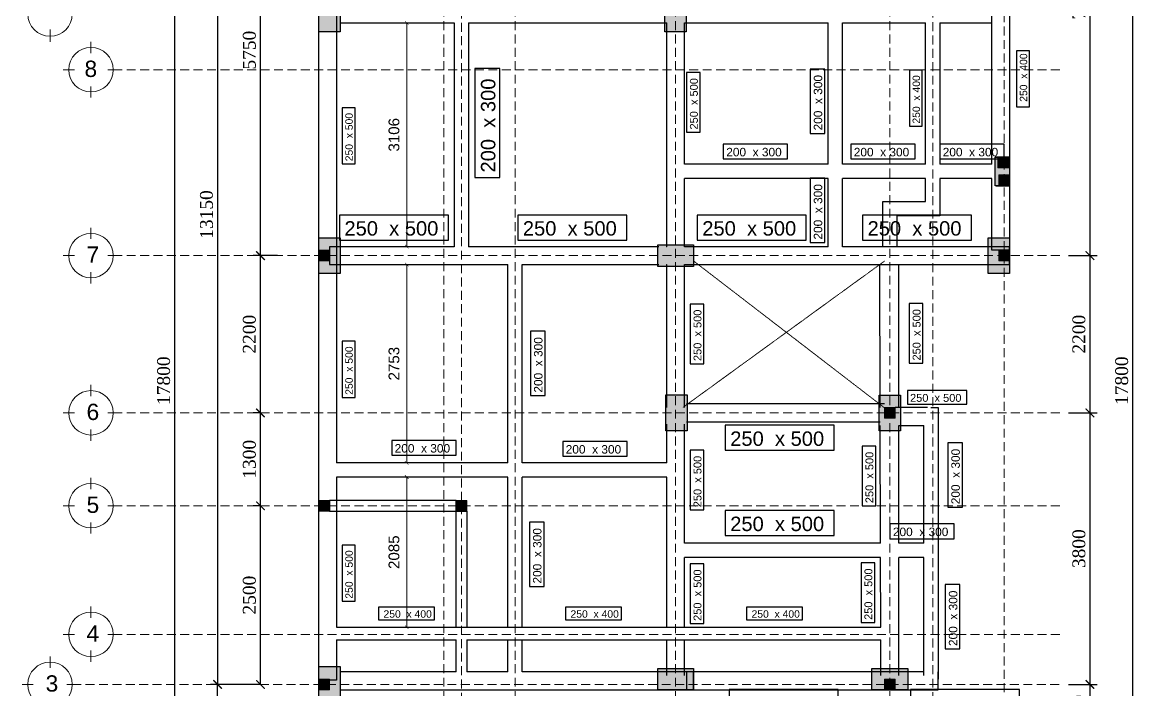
# Model space of a CAD drawing. Header units: millimetres. Extents: x 22 to 15548, y 16 to 26931.
# Drawn here: x 22 to 15449, y 11312 to 20582 of the extents above; entities that cross this region are included whole.
import ezdxf

# ---------------------------------------------------------------- set-up
doc = ezdxf.new("R2010")
doc.units = ezdxf.units.MM
doc.header["$MEASUREMENT"] = 0
for name, pattern in [('HIDDEN', [0.375, 0.25, -0.125]), ('HIDDEN2', [0.1875, 0.125, -0.0625]), ('SLD-Solid', [0])]:
    doc.linetypes.add(name, pattern=pattern)
for name, color, linetype, lineweight in [('09-Arsiran', 8, 'Continuous', 5), ('AS', 8, 'HIDDEN2', 5), ('DIM', 1, 'Continuous', 5), ('DINDING', 1, 'Continuous', 20), ('DOOR OPENING', 4, 'SLD-Solid', 5), ('HATCH', 8, 'Continuous', 5), ('KOL', 5, 'Continuous', 18)]:
    doc.layers.add(name, color=color, linetype=linetype, lineweight=lineweight)
doc.layers.add('Balok', color=6, linetype='Continuous')
doc.layers.add('WALL', color=255, linetype='Continuous')
doc.styles.get("Standard").update_dxf_attribs({"font": 'arial.ttf'})
doc.styles.add('style2', font='times.ttf', dxfattribs={"height": 0.18})
doc.dimstyles.new('DIM100', dxfattribs={"dimscale": 0, "dimtxt": 150, "dimasz": 50, "dimexe": 50, "dimexo": 0, "dimgap": 100, "dimtad": 1, "dimtoh": 1, "dimdec": 0, "dimdsep": 46, "dimtxsty": 'Standard', "dimblk": 'ARCHTICK', "dimcen": 1, "dimclrd": 1, "dimclre": 1, "dimadec": 0, "dimazin": 0, "dimtfac": 250, "dimtdec": 0, "dimtix": 1, "dimtmove": 0, "dimatfit": 3, "dimldrblk": 'DOT', "dimfxl": 150, "dimtolj": 1, "dimtzin": 0, "dimlwd": 5, "dimlwe": 5, "dimarcsym": 0})
doc.dimstyles.new('ISO-25', dxfattribs={"dimtxt": 0.18, "dimasz": 0.12, "dimexe": 0.1, "dimexo": 0.1, "dimgap": 0.0625, "dimtad": 1, "dimtoh": 1, "dimdec": 0, "dimlfac": 1000, "dimtxsty": 'style2', "dimblk": 'ARCHTICK', "dimcen": 0.15, "dimclrd": 1, "dimclre": 1, "dimclrt": 4, "dimadec": 0, "dimazin": 0, "dimtfac": 1, "dimtdec": 0, "dimtmove": 0, "dimatfit": 3, "dimldrblk": 'OBLIQUE', "dimfxl": 1, "dimarcsym": 0})
pattern_1 = [(0, (0, 0), (0, 6.985), [5.08, -1.905]), (90, (0, 0), (-6.985, 4e-16), [5.08, -1.905])]

# ---------------------------------------------------------------- blocks, each defined once
blk = doc.blocks.new('KOLOM PRAKTIS')
at = {"layer": 'HATCH'}
h = blk.add_hatch(color=256, dxfattribs=at)
h.dxf.hatch_style = 1
h.paths.add_polyline_path([(-75, 75), (-75, -75), (75, -75), (75, 75)])
at = {"layer": 'KOL'}
blk.add_lwpolyline([(-75, -75), (75, -75), (75, 75), (-75, 75)], close=True, dxfattribs=at)
blk = doc.blocks.new('_ArchTick')
at = {"color": 0, "linetype": 'ByBlock', "const_width": 0.15}
blk.add_lwpolyline([(-0.5, -0.5), (0.5, 0.5)], dxfattribs=at)
blk = doc.blocks.new('*D14')
at = {"layer": 'Defpoints', "color": 0, "transparency": 16777216}
for p in [(294.369, 168.872), (294.369, 161.722), (294.769, 161.722)]:
    blk.add_point(p, dxfattribs=at)
at = {"layer": 'DIM', "color": 1, "lineweight": -2, "transparency": 16777216}
for p, q in [((294.469, 168.872), (294.869, 168.872)), ((294.769, 168.872), (294.769, 161.722)), ((294.469, 161.722), (294.869, 161.722))]:
    blk.add_line(p, q, dxfattribs=at)
at = {"layer": 'DIM', "color": 1, "lineweight": -2, "transparency": 16777216, "xscale": 0.12, "yscale": 0.12, "zscale": 0.12}
for p, rotation in [((294.769, 168.872), 90), ((294.769, 161.722), 270)]:
    blk.add_blockref('_ArchTick', p, dxfattribs=dict(at, rotation=rotation))
at = {"layer": 'DIM', "color": 4, "transparency": 16777216, "insert": (294.614, 165.297), "char_height": 0.18, "attachment_point": 5, "rotation": 90, "style": 'style2'}
blk.add_mtext('7150', dxfattribs=at)
blk = doc.blocks.new('_Oblique')
at = {"color": 0, "linetype": 'ByBlock', "lineweight": -2}
blk.add_line((-0.5, -0.5), (0.5, 0.5), dxfattribs=at)
blk = doc.blocks.new('*D15')
at = {"layer": 'Defpoints', "color": 0, "transparency": 16777216}
for p in [(294.369, 161.722), (294.369, 159.522), (294.769, 159.522)]:
    blk.add_point(p, dxfattribs=at)
at = {"layer": 'DIM', "color": 1, "lineweight": -2, "transparency": 16777216}
for p, q in [((294.469, 161.722), (294.869, 161.722)), ((294.769, 161.722), (294.769, 159.522)), ((294.469, 159.522), (294.869, 159.522))]:
    blk.add_line(p, q, dxfattribs=at)
at = {"layer": 'DIM', "color": 1, "lineweight": -2, "transparency": 16777216, "xscale": 0.12, "yscale": 0.12, "zscale": 0.12}
for p, rotation in [((294.769, 161.722), 90), ((294.769, 159.522), 270)]:
    blk.add_blockref('_ArchTick', p, dxfattribs=dict(at, rotation=rotation))
at = {"layer": 'DIM', "color": 4, "transparency": 16777216, "insert": (294.615, 160.622), "char_height": 0.18, "attachment_point": 5, "rotation": 90, "style": 'style2'}
blk.add_mtext('2200', dxfattribs=at)
blk = doc.blocks.new('*D16')
at = {"layer": 'Defpoints', "color": 0, "transparency": 16777216}
for p in [(294.369, 159.522), (294.369, 155.722), (294.769, 155.722)]:
    blk.add_point(p, dxfattribs=at)
at = {"layer": 'DIM', "color": 1, "lineweight": -2, "transparency": 16777216}
for p, q in [((294.469, 159.522), (294.869, 159.522)), ((294.769, 159.522), (294.769, 155.722)), ((294.469, 155.722), (294.869, 155.722))]:
    blk.add_line(p, q, dxfattribs=at)
at = {"layer": 'DIM', "color": 1, "lineweight": -2, "transparency": 16777216, "xscale": 0.12, "yscale": 0.12, "zscale": 0.12}
for p, rotation in [((294.769, 159.522), 90), ((294.769, 155.722), 270)]:
    blk.add_blockref('_ArchTick', p, dxfattribs=dict(at, rotation=rotation))
at = {"layer": 'DIM', "color": 4, "transparency": 16777216, "insert": (294.615, 157.622), "char_height": 0.18, "attachment_point": 5, "rotation": 90, "style": 'style2'}
blk.add_mtext('3800', dxfattribs=at)
blk = doc.blocks.new('*D17')
at = {"layer": 'Defpoints', "color": 0, "transparency": 16777216}
for p in [(294.369, 155.722), (294.369, 155.022), (294.769, 155.022)]:
    blk.add_point(p, dxfattribs=at)
at = {"layer": 'DIM', "color": 1, "lineweight": -2, "transparency": 16777216}
for p, q in [((294.469, 155.722), (294.869, 155.722)), ((294.769, 155.722), (294.769, 155.022)), ((294.469, 155.022), (294.869, 155.022))]:
    blk.add_line(p, q, dxfattribs=at)
at = {"layer": 'DIM', "color": 1, "lineweight": -2, "transparency": 16777216, "xscale": 0.12, "yscale": 0.12, "zscale": 0.12}
for p, rotation in [((294.769, 155.722), 90), ((294.769, 155.022), 270)]:
    blk.add_blockref('_ArchTick', p, dxfattribs=dict(at, rotation=rotation))
at = {"layer": 'DIM', "color": 4, "transparency": 16777216, "insert": (294.614, 155.372), "char_height": 0.18, "attachment_point": 5, "rotation": 90, "style": 'style2'}
blk.add_mtext('700', dxfattribs=at)
blk = doc.blocks.new('*D25')
at = {"layer": 'Defpoints', "color": 0, "transparency": 16777216}
for p in [(294.769, 168.872), (295.369, 168.872), (294.769, 151.072)]:
    blk.add_point(p, dxfattribs=at)
at = {"layer": 'DIM', "color": 1, "lineweight": -2, "transparency": 16777216}
for p, q in [((294.869, 168.872), (295.469, 168.872)), ((295.369, 151.072), (295.369, 168.872)), ((294.869, 151.072), (295.469, 151.072))]:
    blk.add_line(p, q, dxfattribs=at)
at = {"layer": 'DIM', "color": 1, "lineweight": -2, "transparency": 16777216, "xscale": 0.12, "yscale": 0.12, "zscale": 0.12}
for p, rotation in [((295.369, 168.872), 90), ((295.369, 151.072), 270)]:
    blk.add_blockref('_ArchTick', p, dxfattribs=dict(at, rotation=rotation))
at = {"layer": 'DIM', "color": 4, "transparency": 16777216, "insert": (295.214, 159.972), "char_height": 0.18, "attachment_point": 5, "rotation": 90, "style": 'style2'}
blk.add_mtext('17800', dxfattribs=at)
blk = doc.blocks.new('*D26')
at = {"layer": 'Defpoints', "color": 0, "transparency": 16777216}
for p in [(282.559, 155.722), (282.659, 155.722), (282.638, 151.072)]:
    blk.add_point(p, dxfattribs=at)
at = {"layer": 'DIM', "color": 1, "lineweight": -2, "transparency": 16777216}
for p, q in [((282.559, 155.722), (282.459, 155.722)), ((282.559, 151.072), (282.559, 155.722)), ((282.538, 151.072), (282.459, 151.072))]:
    blk.add_line(p, q, dxfattribs=at)
at = {"layer": 'DIM', "color": 1, "lineweight": -2, "transparency": 16777216, "xscale": 0.12, "yscale": 0.12, "zscale": 0.12}
for p, rotation in [((282.559, 155.722), 90), ((282.559, 151.072), 270)]:
    blk.add_blockref('_ArchTick', p, dxfattribs=dict(at, rotation=rotation))
at = {"layer": 'DIM', "color": 4, "transparency": 16777216, "insert": (282.404, 153.397), "char_height": 0.18, "attachment_point": 5, "rotation": 90, "style": 'style2'}
blk.add_mtext('4650', dxfattribs=at)
blk = doc.blocks.new('*D27')
at = {"layer": 'Defpoints', "color": 0, "transparency": 16777216}
for p in [(283.159, 158.222), (283.259, 158.222), (283.259, 155.722)]:
    blk.add_point(p, dxfattribs=at)
at = {"layer": 'DIM', "color": 1, "lineweight": -2, "transparency": 16777216}
for p, q in [((283.159, 158.222), (283.059, 158.222)), ((283.159, 155.722), (283.159, 158.222)), ((283.159, 155.722), (283.059, 155.722))]:
    blk.add_line(p, q, dxfattribs=at)
at = {"layer": 'DIM', "color": 1, "lineweight": -2, "transparency": 16777216, "xscale": 0.12, "yscale": 0.12, "zscale": 0.12}
for p, rotation in [((283.159, 158.222), 90), ((283.159, 155.722), 270)]:
    blk.add_blockref('_ArchTick', p, dxfattribs=dict(at, rotation=rotation))
at = {"layer": 'DIM', "color": 4, "transparency": 16777216, "insert": (283.004, 156.972), "char_height": 0.18, "attachment_point": 5, "rotation": 90, "style": 'style2'}
blk.add_mtext('2500', dxfattribs=at)
blk = doc.blocks.new('*D28')
at = {"layer": 'Defpoints', "color": 0, "transparency": 16777216}
for p in [(283.159, 159.522), (283.259, 159.522), (283.259, 158.222)]:
    blk.add_point(p, dxfattribs=at)
at = {"layer": 'DIM', "color": 1, "lineweight": -2, "transparency": 16777216}
for p, q in [((283.159, 159.522), (283.059, 159.522)), ((283.159, 158.222), (283.159, 159.522)), ((283.159, 158.222), (283.059, 158.222))]:
    blk.add_line(p, q, dxfattribs=at)
at = {"layer": 'DIM', "color": 1, "lineweight": -2, "transparency": 16777216, "xscale": 0.12, "yscale": 0.12, "zscale": 0.12}
for p, rotation in [((283.159, 159.522), 90), ((283.159, 158.222), 270)]:
    blk.add_blockref('_ArchTick', p, dxfattribs=dict(at, rotation=rotation))
at = {"layer": 'DIM', "color": 4, "transparency": 16777216, "insert": (283.004, 158.872), "char_height": 0.18, "attachment_point": 5, "rotation": 90, "style": 'style2'}
blk.add_mtext('1300', dxfattribs=at)
blk = doc.blocks.new('*D29')
at = {"layer": 'Defpoints', "color": 0, "transparency": 16777216}
for p in [(283.158, 161.722), (283.497, 161.722), (283.258, 159.522)]:
    blk.add_point(p, dxfattribs=at)
at = {"layer": 'DIM', "color": 1, "lineweight": -2, "transparency": 16777216}
for p, q in [((283.397, 161.722), (283.058, 161.722)), ((283.158, 159.522), (283.158, 161.722)), ((283.158, 159.522), (283.058, 159.522))]:
    blk.add_line(p, q, dxfattribs=at)
at = {"layer": 'DIM', "color": 1, "lineweight": -2, "transparency": 16777216, "xscale": 0.12, "yscale": 0.12, "zscale": 0.12}
for p, rotation in [((283.158, 161.722), 90), ((283.158, 159.522), 270)]:
    blk.add_blockref('_ArchTick', p, dxfattribs=dict(at, rotation=rotation))
at = {"layer": 'DIM', "color": 4, "transparency": 16777216, "insert": (283.004, 160.622), "char_height": 0.18, "attachment_point": 5, "rotation": 90, "style": 'style2'}
blk.add_mtext('2200', dxfattribs=at)
blk = doc.blocks.new('*D30')
at = {"layer": 'Defpoints', "color": 0, "transparency": 16777216}
for p in [(283.159, 167.472), (283.524, 167.472), (283.497, 161.722)]:
    blk.add_point(p, dxfattribs=at)
at = {"layer": 'DIM', "color": 1, "lineweight": -2, "transparency": 16777216}
for p, q in [((283.424, 167.472), (283.059, 167.472)), ((283.159, 161.722), (283.159, 167.472)), ((283.397, 161.722), (283.059, 161.722))]:
    blk.add_line(p, q, dxfattribs=at)
at = {"layer": 'DIM', "color": 1, "lineweight": -2, "transparency": 16777216, "xscale": 0.12, "yscale": 0.12, "zscale": 0.12}
for p, rotation in [((283.159, 167.472), 90), ((283.159, 161.722), 270)]:
    blk.add_blockref('_ArchTick', p, dxfattribs=dict(at, rotation=rotation))
at = {"layer": 'DIM', "color": 4, "transparency": 16777216, "insert": (283.004, 164.597), "char_height": 0.18, "attachment_point": 5, "rotation": 90, "style": 'style2'}
blk.add_mtext('5750', dxfattribs=at)
blk = doc.blocks.new('*D32')
at = {"layer": 'Defpoints', "color": 0, "transparency": 16777216}
for p in [(283.159, 168.872), (282.559, 155.722), (283.159, 155.722)]:
    blk.add_point(p, dxfattribs=at)
at = {"layer": 'DIM', "color": 1, "lineweight": -2, "transparency": 16777216}
for p, q in [((283.059, 168.872), (282.459, 168.872)), ((282.559, 168.872), (282.559, 155.722)), ((283.059, 155.722), (282.459, 155.722))]:
    blk.add_line(p, q, dxfattribs=at)
at = {"layer": 'DIM', "color": 1, "lineweight": -2, "transparency": 16777216, "xscale": 0.12, "yscale": 0.12, "zscale": 0.12}
for p, rotation in [((282.559, 168.872), 90), ((282.559, 155.722), 270)]:
    blk.add_blockref('_ArchTick', p, dxfattribs=dict(at, rotation=rotation))
at = {"layer": 'DIM', "color": 4, "transparency": 16777216, "insert": (282.404, 162.297), "char_height": 0.18, "attachment_point": 5, "rotation": 90, "style": 'style2'}
blk.add_mtext('13150', dxfattribs=at)
blk = doc.blocks.new('*D33')
at = {"layer": 'Defpoints', "color": 0, "transparency": 16777216}
for p in [(281.959, 168.872), (282.559, 168.872), (282.559, 151.072)]:
    blk.add_point(p, dxfattribs=at)
at = {"layer": 'DIM', "color": 1, "lineweight": -2, "transparency": 16777216}
for p, q in [((282.459, 168.872), (281.859, 168.872)), ((281.959, 151.072), (281.959, 168.872)), ((282.459, 151.072), (281.859, 151.072))]:
    blk.add_line(p, q, dxfattribs=at)
at = {"layer": 'DIM', "color": 1, "lineweight": -2, "transparency": 16777216, "xscale": 0.12, "yscale": 0.12, "zscale": 0.12}
for p, rotation in [((281.959, 168.872), 90), ((281.959, 151.072), 270)]:
    blk.add_blockref('_ArchTick', p, dxfattribs=dict(at, rotation=rotation))
at = {"layer": 'DIM', "color": 4, "transparency": 16777216, "insert": (281.804, 159.972), "char_height": 0.18, "attachment_point": 5, "rotation": 90, "style": 'style2'}
blk.add_mtext('17800', dxfattribs=at)
blk = doc.blocks.new('as2')
at = {"layer": '09-Arsiran'}
for p, q in [((242.06, 158.989), (242.06, 158.834)), ((242.06, 158.974), (242.06, 158.818)), ((242.633, 158.817), (242.633, 158.661)), ((242.244, 158.428), (242.4, 158.428)), ((242.867, 158.428), (243.022, 158.428)), ((242.633, 158.194), (242.633, 158.038)), ((242.633, 156.217), (242.633, 156.061)), ((242.244, 155.828), (242.4, 155.828)), ((242.867, 155.828), (243.022, 155.828)), ((242.633, 155.594), (242.633, 155.438)), ((242.633, 154.017), (242.633, 153.861)), ((242.244, 153.628), (242.4, 153.628)), ((242.867, 153.628), (243.022, 153.628)), ((242.633, 153.394), (242.633, 153.238)), ((242.633, 152.717), (242.633, 152.561)), ((242.244, 152.328), (242.4, 152.328)), ((242.867, 152.328), (243.022, 152.328)), ((242.633, 152.094), (242.633, 151.938)), ((242.633, 150.917), (242.633, 150.761)), ((242.244, 150.528), (242.4, 150.528)), ((242.867, 150.528), (243.022, 150.528)), ((242.06, 150.217), (242.06, 150.061)), ((242.633, 150.3), (242.633, 150.145)), ((241.67, 149.828), (241.826, 149.828)), ((242.293, 149.828), (242.449, 149.828))]:
    blk.add_line(p, q, dxfattribs=at)
for centre in [(242.06, 159.208), (242.633, 158.428), (242.633, 155.828), (242.633, 153.628), (242.633, 152.328), (242.633, 150.528), (242.06, 149.828)]:
    blk.add_circle(centre, 0.311, dxfattribs=at)
at = {"layer": 'AS'}
for p, q in [((245.82, 142.109), (245.82, 163.539)), ((247.57, 142.109), (247.57, 163.539)), ((247.82, 142.271), (247.82, 163.539)), ((248.57, 142.109), (248.57, 163.539)), ((250.815, 142.109), (250.815, 163.539)), ((253.815, 142.109), (253.815, 163.539)), ((254.415, 141.72), (254.415, 163.539)), ((255.415, 142.031), (255.415, 163.539)), ((242.945, 158.428), (256.215, 158.428)), ((242.945, 155.828), (256.215, 155.828)), ((242.945, 153.628), (256.215, 153.628)), ((242.945, 152.328), (256.215, 152.328)), ((242.945, 150.528), (256.215, 150.528)), ((242.371, 149.828), (256.215, 149.828))]:
    blk.add_line(p, q, dxfattribs=at)
at = {"layer": '09-Arsiran', "color": 2, "char_height": 0.228, "attachment_point": 1}
for s, insert in [('8', (242.542, 158.555)), ('7', (242.571, 155.955)), ('6', (242.571, 153.755)), ('5', (242.571, 152.455)), ('4', (242.571, 150.655)), ('3', (241.998, 149.955))]:
    blk.add_mtext_dynamic_manual_height_columns(s, width=0.05426, gutter_width=1.14, heights=[0], dxfattribs=dict(at, insert=insert))
blk = doc.blocks.new('k4')
at = {"true_color": 0x636466}
h = blk.add_hatch(dxfattribs=at)
h.set_pattern_fill('ANGLE', color=251)
h.set_pattern_definition(pattern_1)
h.paths.add_polyline_path([(210.558, -20.392), (210.358, -20.392), (210.358, -20.792), (210.558, -20.792)])
h = blk.add_hatch(color=251, dxfattribs=at)
h.dxf.hatch_style = 1
h.paths.add_polyline_path([(210.558, -20.594), (210.358, -20.594), (210.358, -20.792), (210.558, -20.792)])
h.paths.add_polyline_path([(210.558, -20.392), (210.358, -20.392), (210.358, -20.594), (210.558, -20.594)])
for p, q in [((210.358, -20.392), (210.558, -20.392)), ((210.558, -20.392), (210.558, -20.792)), ((210.558, -20.792), (210.358, -20.792))]:
    blk.add_line(p, q)
blk.add_lwpolyline([(210.358, -20.392), (210.558, -20.392), (210.558, -20.792), (210.358, -20.792)], close=True)
blk = doc.blocks.new('kolom1')
at = {"true_color": 0x636466}
h = blk.add_hatch(dxfattribs=at)
h.set_pattern_fill('ANGLE', color=251)
h.set_pattern_definition(pattern_1)
h.paths.add_polyline_path([(201.312, -20.514), (201.612, -20.514), (201.612, -20.014), (201.312, -20.014)])
h = blk.add_hatch(color=251, dxfattribs=at)
h.dxf.hatch_style = 1
h.paths.add_polyline_path([(201.612, -20.014), (201.312, -20.014), (201.312, -20.514), (201.612, -20.514)])
blk.add_lwpolyline([(201.612, -20.014), (201.612, -20.514), (201.312, -20.514), (201.312, -20.014)], close=True)
blk = doc.blocks.new('KL3')
at = {"true_color": 0x636466}
h = blk.add_hatch(color=251, dxfattribs=at)
h.dxf.hatch_style = 1
h.paths.add_polyline_path([(349.253, -321.782), (349.103, -321.782), (349.103, -322.082), (349.253, -322.082)])
at = {"color": 244, "lineweight": -2, "true_color": 0x991b1e}
blk.add_line((357.173, -307.682), (357.173, -307.682), dxfattribs=at)
blk.add_lwpolyline([(349.103, -321.782), (349.253, -321.782), (349.253, -322.082), (349.103, -322.082)], close=True)
for p, rotation in [((371.364, -105.971), 270), ((374.364, -105.971), 270), ((374.364, -112.971), 270), ((555.574, -336.896), 180), ((374.364, -118.896), 270), ((377.361, -118.896), 270)]:
    blk.add_blockref('kolom1', p, dxfattribs=dict(rotation=rotation))
for name, p in [('kolom1', (157.161, -287.269)), ('k4', (148.214, -287.942)), ('k4', (138.744, -288.09)), ('kolom1', (147.791, -290.789)), ('kolom1', (152.636, -290.789)), ('k4', (148.214, -292.662)), ('kolom1', (147.791, -294.169)), ('kolom1', (157.161, -294.169)), ('kolom1', (155.636, -296.369)), ('kolom1', (147.791, -300.169))]:
    blk.add_blockref(name, p)
blk = doc.blocks.new('*D69')
at = {"color": 1, "lineweight": 5, "transparency": 16777216}
for p, q in [((6023, 20572), (5314, 20572)), ((5364, 20572), (5364, 17466)), ((6023, 17466), (5314, 17466))]:
    blk.add_line(p, q, dxfattribs=at)
at = {"layer": 'Defpoints', "color": 0, "transparency": 16777216}
for p in [(6023, 20572), (5364, 17466), (6023, 17466)]:
    blk.add_point(p, dxfattribs=at)
at = {"color": 1, "lineweight": 5, "transparency": 16777216, "xscale": 50, "yscale": 50, "zscale": 50}
for p, rotation in [((5364, 20572), 90), ((5364, 17466), 270)]:
    blk.add_blockref('_ArchTick', p, dxfattribs=dict(at, rotation=rotation))
at = {"color": 0, "transparency": 16777216, "insert": (5187, 19019), "char_height": 150, "attachment_point": 5, "rotation": 90}
blk.add_mtext('\\A1;3106', dxfattribs=at)
blk = doc.blocks.new('_DOT')
at = {"color": 0, "linetype": 'ByBlock'}
blk.add_line((-0.5, 0), (-1, 0), dxfattribs=at)
at = {"color": 0, "linetype": 'ByBlock', "const_width": 0.5}
blk.add_lwpolyline([(-0.25, 0, 1), (0.25, 0, 1)], format="xyb", close=True, dxfattribs=at)
blk = doc.blocks.new('*D70')
at = {"color": 1, "lineweight": 5, "transparency": 16777216}
for p, q in [((6769, 17217), (5314, 17217)), ((5364, 17217), (5364, 14464)), ((6769, 14464), (5314, 14464))]:
    blk.add_line(p, q, dxfattribs=at)
at = {"layer": 'Defpoints', "color": 0, "transparency": 16777216}
for p in [(6769, 17217), (5364, 14464), (6769, 14464)]:
    blk.add_point(p, dxfattribs=at)
at = {"color": 1, "lineweight": 5, "transparency": 16777216, "xscale": 50, "yscale": 50, "zscale": 50}
for p, rotation in [((5364, 17217), 90), ((5364, 14464), 270)]:
    blk.add_blockref('_ArchTick', p, dxfattribs=dict(at, rotation=rotation))
at = {"color": 0, "transparency": 16777216, "insert": (5187, 15841), "char_height": 150, "attachment_point": 5, "rotation": 90}
blk.add_mtext('\\A1;2753', dxfattribs=at)
blk = doc.blocks.new('*D71')
at = {"color": 1, "lineweight": 5, "transparency": 16777216}
for p, q in [((6769, 14266), (5314, 14266)), ((5364, 14266), (5364, 12181)), ((6769, 12181), (5314, 12181))]:
    blk.add_line(p, q, dxfattribs=at)
at = {"layer": 'Defpoints', "color": 0, "transparency": 16777216}
for p in [(6769, 14266), (5364, 12181), (6769, 12181)]:
    blk.add_point(p, dxfattribs=at)
at = {"color": 1, "lineweight": 5, "transparency": 16777216, "xscale": 50, "yscale": 50, "zscale": 50}
for p, rotation in [((5364, 14266), 90), ((5364, 12181), 270)]:
    blk.add_blockref('_ArchTick', p, dxfattribs=dict(at, rotation=rotation))
at = {"color": 0, "transparency": 16777216, "insert": (5187, 13223), "char_height": 150, "attachment_point": 5, "rotation": 90}
blk.add_mtext('\\A1;2085', dxfattribs=at)
blk = doc.blocks.new('fim4')
at = {"layer": 'DIM'}
for base, p1, p2, picture, middle in [((281.9585, 168.8724), (282.5585, 151.0724), (282.5585, 168.8724), '*D33', (281.8042, 159.9724)), ((282.5585, 155.7224), (283.1585, 168.8724), (283.1585, 155.7224), '*D32', (282.4045, 162.2974)), ((294.7687, 161.7224), (294.3685, 168.8724), (294.3685, 161.7224), '*D14', (294.6144, 165.2974)), ((295.3687, 168.8724), (294.7687, 151.0724), (294.7687, 168.8724), '*D25', (295.2144, 159.9724)), ((283.1585, 167.4724), (283.4971, 161.7224), (283.5242, 167.4724), '*D30', (283.0042, 164.5974)), ((283.1583, 161.7224), (283.2583, 159.5224), (283.4971, 161.7224), '*D29', (283.0043, 160.6224)), ((294.7687, 159.5224), (294.3685, 161.7224), (294.3685, 159.5224), '*D15', (294.6146, 160.6224)), ((283.1585, 159.5224), (283.2585, 158.2224), (283.2585, 159.5224), '*D28', (283.0045, 158.8724)), ((294.7687, 155.7224), (294.3685, 159.5224), (294.3685, 155.7224), '*D16', (294.6146, 157.6224)), ((283.1585, 158.2224), (283.2585, 155.7224), (283.2585, 158.2224), '*D27', (283.0045, 156.9724)), ((282.5585, 155.7224), (282.6382, 151.0724), (282.6585, 155.7224), '*D26', (282.4045, 153.3974)), ((294.7687, 155.0224), (294.3685, 155.7224), (294.3685, 155.0224), '*D17', (294.6144, 155.3724))]:
    dim = blk.add_linear_dim(base=base, p1=p1, p2=p2, angle=90, dimstyle='ISO-25', dxfattribs=at)
    dim.commit()
    dim.dimension.update_dxf_attribs({"geometry": picture, "text_midpoint": middle})

msp = doc.modelspace()

# ---------------------------------------------------------------- linework, layer by layer
for p, q in [((11975.4758, 18090.7423), (12570.929, 18090.7423)), ((11975.4758, 17465.5165), (11975.4758, 18090.7423)), ((12173.9602, 17465.5165), (12173.9602, 17892.2578)), ((4388.4671, 12180.8687), (11947.0336, 12180.8687)), ((4388.4671, 12007.1849), (6050.7142, 12007.1849)), ((6199.5775, 12007.1849), (11947.4796, 12007.1849))]:
    msp.add_line(p, q)
for points in [[(12570.929, 18609.2839), (12570.929, 20571.7975)], [(12769.4135, 20571.7975), (12769.4135, 18609.2839)], [(13835.5796, 19406.8734), (14014.2873, 19406.8734), (14014.2873, 20186.1235), (13835.5796, 20186.1235), (13835.5796, 19406.8734)], [(6308.8387, 18425.9711), (6656.0363, 18425.9711), (6656.0363, 19939.9166), (6308.8387, 19939.9166), (6308.8387, 18425.9711)], [(10966.9537, 19038.8131), (11171.9006, 19038.8131), (11171.9006, 19932.4781), (10966.9537, 19932.4781), (10966.9537, 19038.8131)], [(12346.0702, 19138.9596), (12524.7779, 19138.9596), (12524.7779, 19918.2097), (12346.0702, 19918.2097), (12346.0702, 19138.9596)], [(9250.7541, 19054.1739), (9440.7804, 19054.1739), (9440.7804, 19882.7784), (9250.7541, 19882.7784), (9250.7541, 19054.1739)], [(4466.8859, 18615.7628), (4645.5936, 18615.7628), (4645.5936, 19395.0129), (4466.8859, 19395.0129), (4466.8859, 18615.7628)], [(9761.3897, 18888.1879), (9761.3897, 18683.2411), (10655.0547, 18683.2411), (10655.0547, 18888.1879), (9761.3897, 18888.1879)], [(11532.4268, 18888.1879), (11532.4268, 18683.2411), (12426.0918, 18683.2411), (12426.0918, 18888.1879), (11532.4268, 18888.1879)], [(12768.0961, 18888.1879), (12768.0961, 18683.2411), (13661.7611, 18683.2411), (13661.7611, 18888.1879), (12768.0961, 18888.1879)], [(10966.9537, 17523.3396), (11171.9006, 17523.3396), (11171.9006, 18417.0046), (10966.9537, 18417.0046), (10966.9537, 17523.3396)], [(12769.4135, 18410.7995), (12769.4135, 17892.2578), (12173.9602, 17892.2578)], [(12570.929, 18090.7423), (12570.929, 18410.7995)], [(4428.9563, 17905.1183), (4428.9563, 17557.9207), (5942.9018, 17557.9207), (5942.9018, 17905.1183), (4428.9563, 17905.1183)], [(6907.3245, 17905.1182), (6907.3245, 17557.9207), (8421.27, 17557.9207), (8421.27, 17905.1182), (6907.3245, 17905.1182)], [(9399.575, 17905.1182), (9399.575, 17557.9207), (10913.5205, 17557.9207), (10913.5205, 17905.1182), (9399.575, 17905.1182)], [(11695.679, 17905.1182), (11695.679, 17557.9207), (13209.6245, 17557.9207), (13209.6245, 17905.1182), (11695.679, 17905.1182)], [(9301.0806, 15839.5422), (9491.1068, 15839.5422), (9491.1068, 16668.1467), (9301.0806, 16668.1467), (9301.0806, 15839.5422)], [(12344.5432, 15846.6312), (12534.5695, 15846.6312), (12534.5695, 16675.2356), (12344.5432, 16675.2356), (12344.5432, 15846.6312)], [(7080.9224, 15397.9792), (7285.8692, 15397.9792), (7285.8692, 16291.6442), (7080.9224, 16291.6442), (7080.9224, 15397.9792)], [(4466.8859, 15373.2024), (4645.5936, 15373.2024), (4645.5936, 16152.4525), (4466.8859, 16152.4525), (4466.8859, 15373.2024)], [(12317.3963, 15467.2979), (12317.3963, 15277.2716), (13146.0007, 15277.2716), (13146.0007, 15467.2979), (12317.3963, 15467.2979)], [(9787.8351, 14985.3298), (9787.8351, 14638.1323), (11301.7806, 14638.1323), (11301.7806, 14985.3298), (9787.8351, 14985.3298)], [(5154.9952, 14775.0263), (5154.9952, 14570.0795), (6048.6603, 14570.0795), (6048.6603, 14775.0263), (5154.9952, 14775.0263)], [(7531.268, 14760.8046), (7531.268, 14555.8578), (8424.933, 14555.8578), (8424.933, 14760.8046), (7531.268, 14760.8046)], [(11688.7855, 13865.7435), (11878.8117, 13865.7435), (11878.8117, 14694.348), (11688.7855, 14694.348), (11688.7855, 13865.7435)], [(12877.7744, 13847.8043), (13082.7213, 13847.8043), (13082.7213, 14741.4693), (12877.7744, 14741.4693), (12877.7744, 13847.8043)], [(9301.0806, 13809.3482), (9491.1068, 13809.3482), (9491.1068, 14637.9526), (9301.0806, 14637.9526), (9301.0806, 13809.3482)], [(9787.8351, 13801.8964), (9787.8351, 13454.6988), (11301.7806, 13454.6988), (11301.7806, 13801.8964), (9787.8351, 13801.8964)], [(7066.776, 12746.8066), (7271.7228, 12746.8066), (7271.7228, 13640.4716), (7066.776, 13640.4716), (7066.776, 12746.8066)], [(12076.0607, 13614.681), (12076.0607, 13409.7341), (12969.7258, 13409.7341), (12969.7258, 13614.681), (12076.0607, 13614.681)], [(4466.8859, 12541.8907), (4645.5936, 12541.8907), (4645.5936, 13321.1409), (4466.8859, 13321.1409), (4466.8859, 12541.8907)], [(9301.0806, 12231.4361), (9491.1068, 12231.4361), (9491.1068, 13060.0406), (9301.0806, 13060.0406), (9301.0806, 12231.4361)], [(11674.6827, 12244.9053), (11864.709, 12244.9053), (11864.709, 13073.5098), (11674.6827, 13073.5098), (11674.6827, 12244.9053)], [(12843.8074, 11878.9708), (13048.7542, 11878.9708), (13048.7542, 12772.6358), (12843.8074, 12772.6358), (12843.8074, 11878.9708)], [(4970.1199, 12460.5562), (4970.1199, 12281.8484), (5749.3701, 12281.8484), (5749.3701, 12460.5562), (4970.1199, 12460.5562)], [(7567.8116, 12460.5562), (7567.8116, 12281.8484), (8347.0617, 12281.8484), (8347.0617, 12460.5562), (7567.8116, 12460.5562)], [(10082.7199, 12460.5562), (10082.7199, 12281.8484), (10861.97, 12281.8484), (10861.97, 12460.5562), (10082.7199, 12460.5562)], [(9842.0684, 11318.303), (9842.0684, 10971.1055), (11356.0139, 10971.1055), (11356.0139, 11318.303), (9842.0684, 11318.303)], [(12362.2407, 11318.303), (12362.2407, 10971.1055), (13876.1862, 10971.1055), (13876.1862, 11318.303), (12362.2407, 11318.303)]]:
    msp.add_lwpolyline(points)
at = {"layer": 'AS', "linetype": 'HIDDEN'}
for p, q in [((9199.175, 15232.5668), (12000.2866, 17265.4442)), ((12000.2866, 15227.6046), (9348.0383, 17267.0321))]:
    msp.add_line(p, q, dxfattribs=at)
at = {"layer": 'Balok'}
for p, q in [((4438.0282, 20571.7975), (6023.4241, 20571.7975)), ((6023.4241, 20571.7975), (6023.4241, 17465.5166)), ((6221.9086, 20571.7975), (6221.9085, 17465.5166)), ((6221.9086, 20571.7975), (8975.88, 20571.7975)), ((8975.88, 17465.5165), (8975.88, 20571.7975)), ((9223.9855, 18609.2839), (9223.9855, 20571.7975)), ((9223.9855, 20571.7975), (11219.9945, 20571.7975)), ((11219.9945, 18609.2839), (11219.9945, 20571.7975)), ((11418.4789, 20571.7975), (12570.929, 20571.7975)), ((11418.4789, 18609.2839), (11418.4789, 20571.7975)), ((12769.4135, 20571.7975), (13488.9196, 20571.7975)), ((11219.9945, 18609.2839), (9223.9855, 18609.2839)), ((12570.929, 18609.2839), (11418.4789, 18609.2839)), ((13488.92, 18609.2839), (12769.4135, 18609.2839)), ((9223.9855, 17465.5165), (9223.9855, 18410.7995)), ((11219.9945, 18410.7995), (9223.9855, 18410.7995)), ((11219.9945, 17465.5163), (11219.9945, 18410.7995)), ((12570.929, 18410.7995), (11418.4789, 18410.7995)), ((11418.4789, 17465.5163), (11418.4789, 18410.7995)), ((13488.9199, 18410.7995), (12769.4135, 18410.7995)), ((13553.4853, 18311.5573), (13737.0851, 18311.5573)), ((6768.98, 14464.0682), (6768.98, 17217.4109)), ((6967.4644, 14464.0682), (6967.4645, 17217.4109)), ((8975.88, 15232.5668), (8975.88, 17217.411)), ((9223.909, 15232.5668), (9223.9855, 17217.411)), ((11939.1979, 15232.5668), (11934.1014, 17217.411)), ((12198.7706, 15232.5668), (12198.7706, 17217.411)), ((8975.88, 14464.0682), (8975.88, 14999.7941)), ((9223.8363, 13347.0928), (9223.9, 14999.7941)), ((11944.0394, 13346.988), (11939.8349, 14984.4613)), ((12198.7706, 13346.9782), (12198.7706, 14984.4613)), ((6768.9801, 14464.0682), (4388.4071, 14464.0682)), ((8975.88, 14464.0682), (6967.4644, 14464.0682)), ((6768.9801, 14265.5838), (4388.4071, 14265.5838)), ((6768.98, 12180.8687), (6768.98, 14265.5838)), ((8975.88, 14265.5838), (6967.4644, 14265.5838)), ((6967.4644, 12180.8687), (6967.4644, 14265.5838)), ((8975.88, 12180.8687), (8975.88, 14265.5838)), ((11944.0394, 13346.988), (9223.8363, 13347.0928)), ((12546.1223, 13346.9648), (12198.7706, 13346.9782)), ((9223.7914, 12180.8687), (9223.8287, 13148.6084)), ((11944.549, 13148.5035), (9223.8287, 13148.6084)), ((11947.0336, 12180.8687), (11944.549, 13148.5035)), ((12198.7706, 11510.9839), (12198.7706, 13148.4937)), ((12546.1147, 13148.4803), (12198.7706, 13148.4937)), ((6768.98, 11560.605), (6768.98, 12007.1849)), ((6967.4644, 11560.605), (6967.4644, 12007.1849)), ((8975.88, 11510.9838), (8975.88, 12007.1849)), ((9223.7656, 11510.9838), (9223.7847, 12007.1849)), ((11948.7536, 11510.9839), (11947.4796, 12007.1849))]:
    msp.add_line(p, q, dxfattribs=at)
for points in [[(13488.9197, 23293.5154), (13488.9196, 24288.4185), (13737.0251, 24288.4185), (13737.0256, 18708.525), (13538.6007, 18708.525)], [(4388.4671, 12007.1849), (4388.4671, 11446.4764), (4140.3616, 11446.4764), (4140.3616, 23147.1331), (4388.4671, 23147.1331)], [(13488.92, 18708.525), (13488.9197, 23095.031)], [(4388.4671, 22948.6487), (4388.4671, 14464.0682)], [(13538.6007, 18708.525), (13737.0256, 18708.525), (13737.0251, 17415.8954), (13488.9196, 17415.8954), (13488.9199, 18410.7995)], [(13488.92, 18609.2839), (13488.92, 18708.525)], [(6023.4241, 17465.5165), (4289.1985, 17465.5165), (4289.1985, 17217.411), (6768.98, 17217.4109)], [(8866.7117, 17465.5164), (6221.9085, 17465.5165)], [(8975.88, 17465.5165), (8973.3992, 17465.5165)], [(9223.9855, 17217.411), (13737.0253, 17217.411), (13737.0253, 17465.5165), (11418.4789, 17465.5165)], [(11219.9945, 17465.5165), (9223.9855, 17465.5165)], [(6967.4645, 17217.4109), (8866.7117, 17217.4109)], [(8973.3992, 17217.411), (8975.88, 17217.411)], [(12000.2866, 15282.1879), (9248.796, 15282.1879)], [(12595.7396, 15232.5668), (12149.1499, 15232.5668)], [(12645.3607, 15232.5668), (12744.6029, 15232.5668), (12744.6029, 11461.3628)], [(9248.796, 15034.0824), (11939.8349, 15034.0823)], [(12198.7706, 14984.4613), (12546.1185, 14984.4612)], [(12546.1185, 13346.9648), (12546.1185, 14984.4612)], [(4388.4671, 14265.5838), (4388.4671, 12180.8687)], [(6050.7142, 12180.8687), (6050.7142, 13793.5547), (6199.5775, 13793.5547), (6199.5775, 12180.8687)], [(12546.1185, 11510.9839), (12546.1185, 13148.4803)], [(6050.7142, 11560.605), (6050.7142, 12007.1849)], [(6199.5775, 12007.1849), (6199.5775, 11560.605)], [(6050.7142, 11560.605), (4438.0282, 11560.605), (4438.0282, 11312.4994), (8356.822, 11312.4994)], [(6768.98, 11560.605), (6199.5775, 11560.605)], [(8356.822, 11312.4994), (9348.0385, 11312.4994), (9348.0385, 11560.605), (6967.4644, 11560.605)], [(12546.1185, 11560.605), (9248.796, 11560.605), (9248.796, 11312.4994), (12744.6029, 11312.4994), (12744.6029, 11560.605)]]:
    msp.add_lwpolyline(points, dxfattribs=at)
msp.add_lwpolyline([(4289.165, 13793.5547), (6050.7142, 13793.5547), (6050.7142, 13942.418), (4289.165, 13942.418)], close=True, dxfattribs=at)
at = {"layer": 'DOOR OPENING', "linetype": 'Continuous'}
msp.add_line((12149.1499, 11312.4994), (12149.1708, 11312.4994), dxfattribs=at)

# ---------------------------------------------------------------- block references
at = {"xscale": 992.4221073635367, "yscale": 992.4221073635367, "zscale": 992.4221073635367}
for name, p in [('fim4', (-277681.2907, -143155.4156)), ('KL3', (-342316.9034, 329390.9074))]:
    msp.add_blockref(name, p, dxfattribs=at)
at = {"layer": 'Balok', "xscale": 0.9924221073635368, "yscale": 0.9924221073635368, "zscale": 0.9924221073635368}
msp.add_blockref('KOLOM PRAKTIS', (13662.6535, 18634.0934), dxfattribs=at)
at = {"layer": 'DINDING', "xscale": 992.4221073635367, "yscale": 992.4221073635367, "zscale": 992.4221073635367}
msp.add_blockref('as2', (-239816.6864, -137305.2082), dxfattribs=at)
at = {"layer": 'WALL', "transparency": 33554687, "xscale": -0.9924221073635368, "yscale": 0.9924221073635368, "zscale": 0.9924221073635368, "rotation": 180}
for p in [(13647.7693, 18634.0933), (13662.594, 17341.4638)]:
    msp.add_blockref('KOLOM PRAKTIS', p, dxfattribs=at)
at = {"layer": 'WALL', "transparency": 33554687, "xscale": 0.9924221073635368, "yscale": 0.9924221073635368, "zscale": 0.9924221073635368}
for p in [(13662.6535, 18390.0414), (13662.6535, 18385.989), (4214.7668, 17341.4638), (12074.7182, 15158.1351), (4214.7334, 13867.9864), (6125.1455, 13867.9864), (6125.1458, 13867.9864), (4214.7334, 11386.931), (12074.7182, 11386.9311)]:
    msp.add_blockref('KOLOM PRAKTIS', p, dxfattribs=at)

# ---------------------------------------------------------------- texts
at = {"attachment_point": 1, "rotation": 90}
for s, width, gutter_width, insert, char_height in [('250  x 400', 809.842132, 4250.911, (13879.6461, 19477.5521), 102.94296), ('200  x 300', 1573.380323, 8258.7697, (6394.4522, 18495.2856), 200), ('250  x 500', 861.134024, 4520.1453, (9297.6116, 19092.1107), 109.46292), ('200  x 300', 928.748747, 4875.0591, (11017.4904, 19079.7287), 118.05776), ('250  x 400', 809.842132, 4250.911, (12390.1367, 19174.6368), 102.94296), ('250  x 500', 809.842132, 4250.911, (4510.9524, 18651.4399), 102.94296), ('200  x 300', 928.748747, 4875.0591, (11017.4904, 17564.2552), 118.05776), ('250  x 500', 861.134024, 4520.1453, (9347.938, 15877.479), 109.46292), ('250  x 500', 861.134024, 4520.1453, (12391.4007, 15884.568), 109.46292), ('200  x 300', 928.748747, 4875.0591, (7131.4591, 15438.8947), 118.05776), ('250  x 500', 809.842132, 4250.911, (4510.9524, 15408.8795), 102.94296), ('250  x 500', 861.134024, 4520.1453, (9347.938, 13847.285), 109.46292), ('250  x 500', 861.134024, 4520.1453, (11735.6429, 13903.6803), 109.46292), ('200  x 300', 928.748747, 4875.0591, (12928.3111, 13888.7198), 118.05776), ('200  x 300', 928.748747, 4875.0591, (7117.3127, 12787.7221), 118.05776), ('250  x 500', 809.842132, 4250.911, (4510.9524, 12577.5679), 102.94296), ('250  x 500', 861.134024, 4520.1453, (9347.938, 12269.3729), 109.46292), ('250  x 500', 861.134024, 4520.1453, (11721.5402, 12282.8421), 109.46292), ('200  x 300', 928.748747, 4875.0591, (12894.344, 11919.8863), 118.05776)]:
    msp.add_mtext_dynamic_manual_height_columns(s, width=width, gutter_width=gutter_width, heights=[0], dxfattribs=dict(at, insert=insert, char_height=char_height))
at = {"attachment_point": 1}
for s, width, gutter_width, insert, char_height in [('200  x 300', 928.748747, 4875.0591, (9802.3052, 18837.6513), 118.05776), ('200  x 300', 928.748747, 4875.0591, (11573.3423, 18837.6513), 118.05776), ('200  x 300', 928.748747, 4875.0591, (12809.0116, 18837.6513), 118.05776), ('250  x 500', 1573.380323, 8258.7697, (4498.2708, 17819.5048), 200), ('250  x 500', 1573.380323, 8258.7697, (6976.6389, 17819.5048), 200), ('250  x 500', 1573.380323, 8258.7697, (9468.8895, 17819.5048), 200), ('250  x 500', 1573.380323, 8258.7697, (11764.9934, 17819.5048), 200), ('250  x 500', 861.134024, 4520.1453, (12355.3331, 15420.4404), 109.46292), ('250  x 500', 1573.380323, 8258.7697, (9857.1495, 14899.7164), 200), ('200  x 300', 928.748747, 4875.0591, (5195.9108, 14724.4897), 118.05776), ('200  x 300', 928.748747, 4875.0591, (7572.1835, 14710.2679), 118.05776), ('250  x 500', 1573.380323, 8258.7697, (9857.1495, 13716.2829), 200), ('200  x 300', 928.748747, 4875.0591, (12116.9763, 13564.1443), 118.05776), ('250  x 400', 809.842132, 4250.911, (5040.7986, 12416.4897), 102.94296), ('250  x 400', 809.842132, 4250.911, (7638.4903, 12416.4897), 102.94296), ('250  x 400', 809.842132, 4250.911, (10153.3986, 12416.4897), 102.94296)]:
    msp.add_mtext_dynamic_manual_height_columns(s, width=width, gutter_width=gutter_width, heights=[0], dxfattribs=dict(at, insert=insert, char_height=char_height))

# ---------------------------------------------------------------- dimensions: what is measured, and where the dimension line sits
for base, p1, p2, picture, middle in [((5363.5592, 17465.5166), (6023.4241, 20571.7975), (6023.4241, 17465.5166), '*D69', (5186.922, 19018.6571)), ((5363.5592, 14464.0682), (6768.98, 17217.4109), (6768.98, 14464.0682), '*D70', (5186.922, 15840.7396)), ((5363.5592, 12180.8687), (6768.98, 14265.5838), (6768.98, 12180.8687), '*D71', (5186.9732, 13223.2262))]:
    dim = msp.add_linear_dim(base=base, p1=p1, p2=p2, angle=90, dimstyle='DIM100', override={"dimscale": 1})
    dim.commit()
    dim.dimension.update_dxf_attribs({"geometry": picture, "text_midpoint": middle})

doc.saveas('drawing.dxf')
